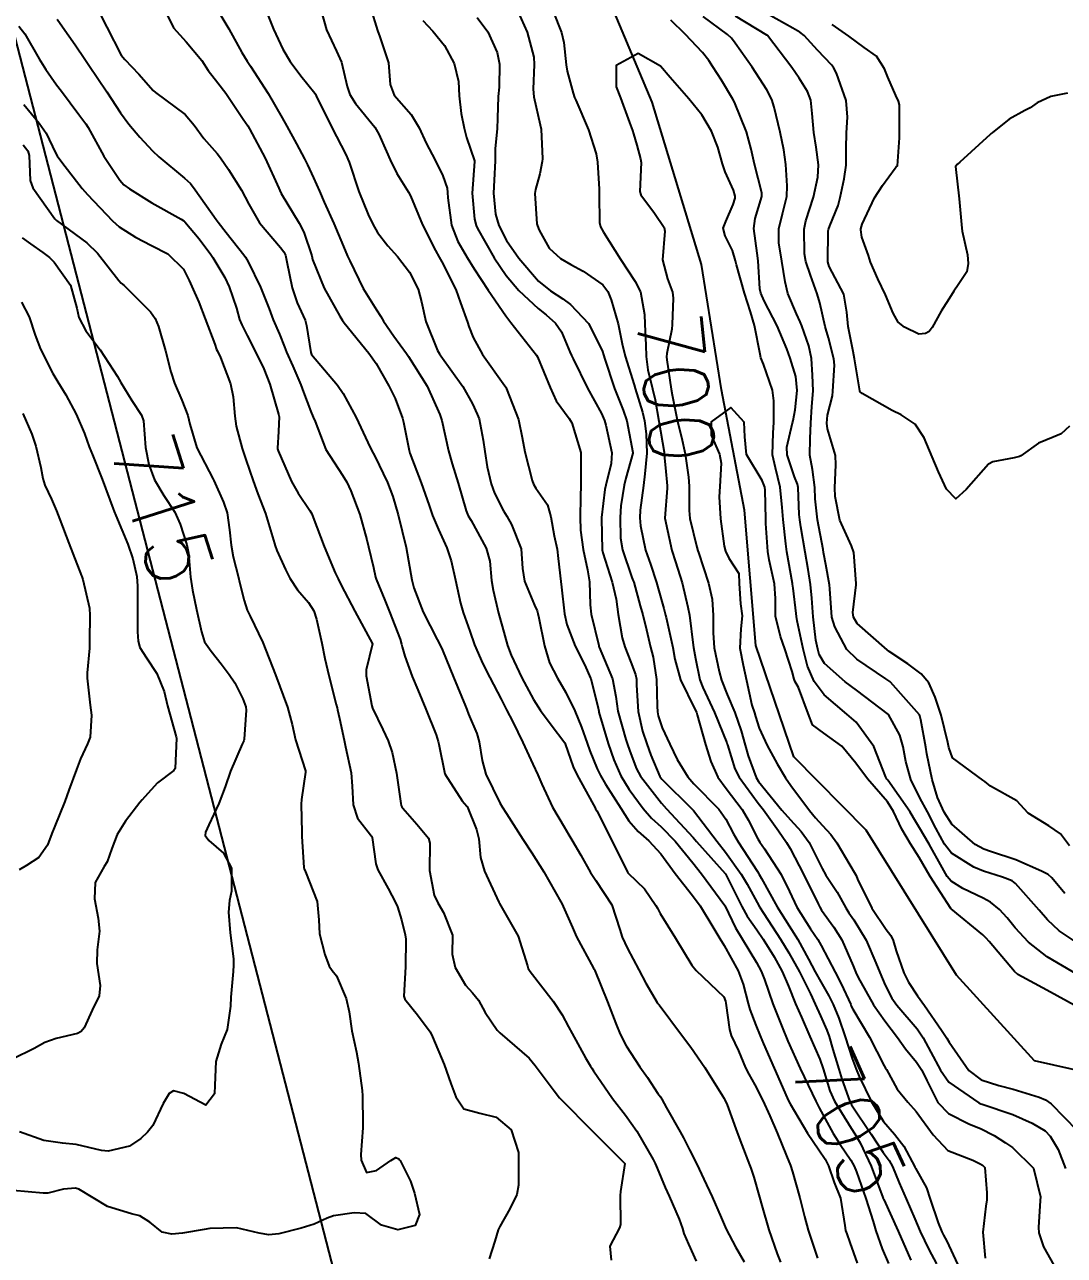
# Model space of a CAD drawing. Header units: metres. Extents: x 298520 to 308411, y 7433745 to 7450750.
# Drawn here: x 299648.9 to 299713.3, y 7449415.7 to 7449491.9 of the extents above; entities that cross this region are included whole.
import ezdxf
from ezdxf.enums import TextEntityAlignment as Align

# ---------------------------------------------------------------- set-up
doc = ezdxf.new("R2010")
doc.units = ezdxf.units.M
doc.header["$LTSCALE"] = 10
doc.linetypes.add('CONTINUO', pattern=[0])
for name, color, linetype in [('Cotas', 45, 'Continuous'), ('Curvas de Nivel 1m', 11, 'Continuous'), ('Curvas de Nivel 5m', 15, 'Continuous'), ('Hidrografia', 140, 'Continuous'), ('TEXTO', 45, 'Continuous')]:
    doc.layers.add(name, color=color, linetype=linetype)
doc.styles.add('Style-STANDARD', font='STANDARD.shx')

msp = doc.modelspace()

# ---------------------------------------------------------------- linework, layer by layer
at = {"layer": 'Curvas de Nivel 1m', "flags": 128}
for points, elevation in [([(299657.322, 7449493.312), (299658.089, 7449491.728), (299658.87, 7449490.859), (299659.835, 7449489.705), (299660.244, 7449489.096), (299660.839, 7449488.319), (299661.328, 7449487.685), (299662.41, 7449486.073), (299662.685, 7449485.671), (299662.801, 7449485.483), (299663.778, 7449483.66), (299664.616, 7449481.8), (299664.677, 7449481.651), (299664.76, 7449481.472), (299665.878, 7449479.633), (299666.172, 7449479.073), (299666.65, 7449477.621), (299666.709, 7449477.388), (299667.423, 7449475.613), (299668.394, 7449473.874), (299668.567, 7449473.601), (299668.662, 7449473.464), (299670.191, 7449471.585), (299670.633, 7449470.946), (299671.428, 7449469.568), (299671.814, 7449468.771), (299672.27, 7449467.555), (299672.342, 7449467.305), (299672.578, 7449466.062), (299672.678, 7449465.549), (299672.726, 7449465.393), (299673.424, 7449463.541), (299673.916, 7449462.149), (299674.136, 7449461.534), (299674.51, 7449460.649), (299675.027, 7449459.525), (299675.287, 7449458.72), (299675.553, 7449457.519), (299675.874, 7449456.101), (299676.036, 7449455.514), (299676.436, 7449454.361), (299676.734, 7449453.505), (299677.248, 7449452.334), (299677.692, 7449451.491), (299678.383, 7449450.139), (299678.71, 7449449.477), (299679.099, 7449448.739), (299679.723, 7449447.466), (299680.339, 7449446.116), (299680.647, 7449445.457), (299680.894, 7449444.884), (299681.554, 7449443.447), (299682.291, 7449442.232), (299682.583, 7449441.733), (299682.754, 7449441.433), (299683.322, 7449440.473), (299683.916, 7449439.415), (299684.255, 7449438.908), (299685.23, 7449437.4), (299685.739, 7449435.873), (299685.873, 7449435.393), (299686.203, 7449434.696), (299686.909, 7449433.379), (299687.348, 7449432.546), (299688.056, 7449431.362), (299688.098, 7449431.297), (299688.161, 7449431.205), (299689.556, 7449429.346), (299690.131, 7449428.579), (299690.991, 7449427.331), (299692.095, 7449425.573), (299692.189, 7449425.414), (299692.243, 7449425.318), (299692.389, 7449425.015), (299693, 7449423.306), (299693.289, 7449422.536), (299693.774, 7449421.294), (299693.846, 7449421.098), (299694.035, 7449420.535), (299694.38, 7449419.286), (299694.523, 7449418.777), (299694.972, 7449417.28), (299695.469, 7449415.784), (299695.694, 7449415.273)], 709), ([(299667.055, 7449493.465), (299667.567, 7449491.613), (299668.184, 7449490.286), (299668.489, 7449489.604), (299668.838, 7449488.094), (299669.014, 7449487.598), (299669.365, 7449487.055), (299670.55, 7449485.583), (299670.799, 7449485.156), (299671.291, 7449484.076), (299671.52, 7449483.569), (299671.922, 7449482.711), (299672.652, 7449481.552), (299672.76, 7449481.33), (299673.513, 7449479.542), (299674.313, 7449477.937), (299674.541, 7449477.532), (299674.709, 7449477.24), (299675.575, 7449475.517), (299675.866, 7449474.704), (299676.291, 7449473.506), (299676.392, 7449473.236), (299676.653, 7449472.552), (299677.238, 7449471.494), (299678.614, 7449469.567), (299678.667, 7449469.479), (299678.716, 7449469.375), (299679.453, 7449467.471), (299679.693, 7449466.352), (299679.842, 7449465.467), (299680.306, 7449463.703), (299680.388, 7449463.462), (299680.54, 7449463.214), (299681.26, 7449462.179), (299681.459, 7449461.446), (299681.676, 7449460.272), (299681.845, 7449459.44), (299681.907, 7449458.858), (299682.079, 7449457.436), (299682.129, 7449457.095), (299682.302, 7449455.432), (299682.443, 7449454.763), (299682.96, 7449453.425), (299683.538, 7449452.293), (299683.936, 7449451.415), (299684.377, 7449449.698), (299684.426, 7449449.409), (299684.441, 7449449.341), (299685.01, 7449447.403), (299685.357, 7449446.386), (299685.797, 7449445.395), (299686.32, 7449444.552), (299687.176, 7449443.377), (299687.698, 7449442.77), (299688.292, 7449442.238), (299689.165, 7449441.351), (299690.263, 7449440.003), (299690.784, 7449439.335), (299692.233, 7449437.373), (299692.253, 7449437.34), (299692.263, 7449437.32), (299692.901, 7449435.991), (299693.307, 7449435.304), (299694.191, 7449433.841), (299694.479, 7449433.287), (299694.689, 7449432.773), (299695.214, 7449431.279), (299695.905, 7449429.513), (299696.006, 7449429.271), (299696.138, 7449428.962), (299696.91, 7449427.262), (299697.639, 7449425.713), (299697.87, 7449425.252), (299698.087, 7449424.832), (299698.944, 7449423.237), (299699.374, 7449422.548), (299700.047, 7449421.584), (299700.249, 7449421.218), (299700.383, 7449420.873), (299700.976, 7449419.21), (299701.426, 7449417.781), (299701.587, 7449417.204), (299701.982, 7449416.09), (299702.368, 7449415.196)], 706), ([(299660.893, 7449492.71), (299661.52, 7449491.684), (299662.329, 7449490.207), (299662.648, 7449489.672), (299662.85, 7449489.368), (299663.949, 7449487.659), (299664.811, 7449486.168), (299665.104, 7449485.645), (299665.712, 7449484.556), (299666.202, 7449483.629), (299666.397, 7449483.244), (299666.771, 7449482.445), (299667.129, 7449481.616), (299667.427, 7449480.939), (299668.016, 7449479.607), (299668.716, 7449477.932), (299668.864, 7449477.598), (299669.002, 7449477.304), (299669.842, 7449475.588), (299670.67, 7449474.264), (299670.934, 7449473.844), (299671.092, 7449473.574), (299671.729, 7449472.639), (299672.516, 7449471.552), (299672.64, 7449471.374), (299673.805, 7449469.538), (299674.595, 7449467.775), (299674.676, 7449467.529), (299674.706, 7449467.414), (299675.127, 7449465.524), (299675.349, 7449464.734), (299675.714, 7449463.518), (299676.222, 7449461.817), (299676.35, 7449461.512), (299676.518, 7449461.213), (299677.453, 7449459.496), (299677.678, 7449458.686), (299677.794, 7449457.49), (299677.886, 7449456.907), (299678.225, 7449455.483), (299678.441, 7449454.667), (299678.785, 7449453.476), (299679.009, 7449452.882), (299679.671, 7449451.467), (299680.383, 7449450.132), (299680.816, 7449449.453), (299681.473, 7449448.552), (299682.324, 7449447.44), (299682.352, 7449447.377), (299682.853, 7449445.947), (299683.086, 7449445.429), (299684.109, 7449443.61), (299684.206, 7449443.411), (299684.237, 7449443.345), (299684.301, 7449443.221), (299685.232, 7449441.401), (299686.208, 7449439.436), (299686.232, 7449439.39), (299686.253, 7449439.368), (299687.261, 7449438.392), (299687.973, 7449437.364), (299688.059, 7449437.19), (299688.228, 7449436.866), (299689.183, 7449435.35), (299690.188, 7449433.676), (299690.465, 7449433.337), (299692.167, 7449431.715), (299692.282, 7449431.437), (299692.306, 7449431.318), (299692.525, 7449429.692), (299692.64, 7449429.313), (299693.074, 7449428.361), (299693.523, 7449427.299), (299693.72, 7449426.907), (299694.103, 7449426.25), (299694.589, 7449425.285), (299695.029, 7449424.33), (299695.47, 7449423.276), (299696.049, 7449421.859), (299696.303, 7449421.267), (299696.439, 7449420.866), (299696.886, 7449419.261), (299697.162, 7449418.102), (299697.391, 7449417.256), (299697.976, 7449415.509)], 708), ([(299663.874, 7449492.679), (299664.292, 7449491.656), (299664.864, 7449490.405), (299665.311, 7449489.643), (299665.978, 7449488.767), (299666.834, 7449487.684), (299666.876, 7449487.62), (299666.928, 7449487.522), (299667.886, 7449485.609), (299668.785, 7449483.851), (299668.897, 7449483.599), (299668.962, 7449483.417), (299669.566, 7449481.592), (299670.157, 7449480.171), (299670.434, 7449479.583), (299670.728, 7449479.055), (299671.374, 7449478.225), (299671.972, 7449477.561), (299672.699, 7449476.603), (299673.241, 7449475.544), (299673.445, 7449474.772), (299673.718, 7449473.539), (299674.436, 7449471.741), (299674.563, 7449471.531), (299674.641, 7449471.426), (299676.011, 7449469.516), (299676.602, 7449468.449), (299676.903, 7449467.813), (299677.014, 7449467.504), (299677.277, 7449466.197), (299677.366, 7449465.498), (299677.518, 7449464.536), (299677.763, 7449463.492), (299677.963, 7449462.914), (299678.526, 7449461.824), (299678.73, 7449461.478), (299679.029, 7449460.961), (299679.625, 7449459.469), (299679.715, 7449458.233), (299679.827, 7449457.466), (299680.458, 7449455.974), (299680.615, 7449455.618), (299680.661, 7449455.457), (299680.713, 7449455.192), (299681.059, 7449453.45), (299681.371, 7449452.404), (299681.874, 7449451.438), (299682.39, 7449450.562), (299682.939, 7449449.424), (299683.354, 7449448.416), (299683.704, 7449447.42), (299683.875, 7449446.944), (299684.337, 7449445.833), (299684.541, 7449445.408), (299684.856, 7449444.874), (299685.789, 7449443.395), (299686.295, 7449442.619), (299686.863, 7449441.956), (299687.522, 7449441.371), (299688.271, 7449440.565), (299689.152, 7449439.351), (299690.239, 7449437.983), (299690.711, 7449437.335), (299691.503, 7449436.044), (299691.931, 7449435.323), (299692.206, 7449434.89), (299693.065, 7449433.307), (299693.368, 7449432.495), (299693.674, 7449431.297), (299693.783, 7449430.919), (299694.149, 7449429.943), (299694.422, 7449429.287), (299694.634, 7449428.786), (299695.292, 7449427.278), (299696.095, 7449425.449), (299696.184, 7449425.269), (299696.29, 7449425.068), (299697.366, 7449423.257), (299698.053, 7449422.228), (299698.455, 7449421.652), (299698.649, 7449421.241), (299699.008, 7449420.211), (299699.405, 7449419.229), (299699.678, 7449417.545), (299699.721, 7449417.224), (299699.786, 7449417.019), (299699.986, 7449416.483), (299700.439, 7449415.215)], 707), ([(299679.253, 7449493.121), (299680.003, 7449491.469), (299680.4, 7449489.922), (299680.434, 7449489.464), (299680.375, 7449487.927), (299680.402, 7449487.464), (299680.807, 7449485.722), (299680.854, 7449485.459), (299680.943, 7449483.616), (299680.934, 7449483.458), (299680.775, 7449482.69), (299680.507, 7449481.721), (299680.471, 7449481.463), (299680.599, 7449479.597), (299680.633, 7449479.461), (299680.73, 7449479.205), (299681.35, 7449478.081), (299682.064, 7449477.44), (299682.708, 7449477.077), (299683.471, 7449476.653), (299684.689, 7449475.814), (299684.991, 7449475.407), (299685.188, 7449474.895), (299685.63, 7449473.4), (299685.887, 7449472.161), (299686.057, 7449471.396), (299686.616, 7449469.619), (299686.693, 7449469.389), (299687.143, 7449467.927), (299687.26, 7449467.38), (299687.374, 7449466.585), (299687.407, 7449465.377), (299687.278, 7449464.106), (299687.198, 7449463.38), (299686.995, 7449461.85), (299686.968, 7449461.383), (299687.015, 7449460.883), (299687.329, 7449459.377), (299687.625, 7449458.513), (299688.015, 7449457.367), (299688.117, 7449457.013), (299688.457, 7449455.768), (299688.561, 7449455.359), (299688.599, 7449455.211), (299689.013, 7449453.354), (299689.147, 7449452.621), (299689.501, 7449451.349), (299690.376, 7449449.532), (299690.473, 7449449.339), (299690.532, 7449449.178), (299691.048, 7449447.333), (299691.38, 7449446.292), (299691.812, 7449445.325), (299692.322, 7449444.613), (299693.307, 7449443.305), (299693.675, 7449442.678), (299694.285, 7449441.493), (299694.401, 7449441.289), (299694.693, 7449440.869), (299695.728, 7449439.275), (299696.243, 7449438.24), (299696.707, 7449437.265), (299697.552, 7449435.924), (299697.995, 7449435.252), (299698.207, 7449434.883), (299699.065, 7449433.237), (299699.451, 7449432.506), (299700.034, 7449431.222), (299700.07, 7449431.13), (299700.16, 7449430.935), (299701.205, 7449429.209), (299702.115, 7449427.434), (299702.197, 7449427.282), (299702.243, 7449427.198), (299702.906, 7449425.993), (299703.566, 7449425.178), (299704.084, 7449424.603), (299705.144, 7449423.159), (299706.053, 7449422.177), (299707.603, 7449421.579), (299708.045, 7449421.368), (299708.193, 7449421.276), (299708.337, 7449421.126), (299708.474, 7449419.57), (299708.46, 7449419.123), (299708.404, 7449418.738), (299708.213, 7449417.127), (299708.361, 7449415.508)], 702), ([(299681.604, 7449492.738), (299682.114, 7449491.441), (299682.263, 7449490.835), (299682.409, 7449489.437), (299682.464, 7449489.051), (299682.836, 7449487.689), (299682.928, 7449487.429), (299683.004, 7449487.255), (299683.787, 7449485.42), (299684.264, 7449483.94), (299684.356, 7449483.414), (299684.446, 7449481.733), (299684.458, 7449481.413), (299684.481, 7449479.669), (299684.543, 7449479.412), (299684.73, 7449479.077), (299685.783, 7449477.399), (299686.693, 7449476.029), (299687.008, 7449475.385), (299687.255, 7449473.967), (299687.291, 7449473.381), (299687.352, 7449472.082), (299687.363, 7449471.379), (299687.463, 7449470.545), (299687.766, 7449469.373), (299687.932, 7449468.696), (299688.16, 7449467.366), (299688.471, 7449465.455), (299688.477, 7449465.361), (299688.475, 7449465.274), (299688.554, 7449464.472), (299688.674, 7449463.359), (299688.676, 7449463.224), (299688.523, 7449461.36), (299688.962, 7449459.355), (299689.175, 7449458.664), (299689.601, 7449457.349), (299689.947, 7449455.856), (299690.039, 7449455.344), (299690.284, 7449453.482), (299690.304, 7449453.341), (299690.416, 7449452.67), (299690.683, 7449451.337), (299690.868, 7449450.863), (299691.599, 7449449.328), (299692.354, 7449447.452), (299692.386, 7449447.352), (299692.399, 7449447.319), (299692.86, 7449445.834), (299693.12, 7449445.308), (299694.309, 7449443.702), (299694.634, 7449443.287), (299695.568, 7449441.999), (299696.059, 7449441.272), (299696.277, 7449440.899), (299697.135, 7449439.261), (299698.014, 7449437.473), (299698.127, 7449437.251), (299698.231, 7449437.082), (299698.998, 7449436.015), (299699.474, 7449435.231), (299700.189, 7449433.624), (299700.355, 7449433.218), (299700.5, 7449432.896), (299701.437, 7449431.207), (299702.148, 7449430.221), (299702.924, 7449429.188), (299703.427, 7449428.482), (299704.118, 7449427.656), (299704.448, 7449427.167), (299704.749, 7449426.521), (299705.434, 7449425.157), (299706.083, 7449424.471), (299707.39, 7449423.819), (299708.069, 7449423.555), (299708.921, 7449423.117), (299709.62, 7449422.668), (299710.056, 7449422.375), (299711.356, 7449421.087), (299711.791, 7449419.316), (299711.775, 7449419.082), (299711.665, 7449417.417), (299711.68, 7449417.083), (299711.984, 7449416.218), (299712.617, 7449415.074)], 701), ([(299713.584, 7449467.065), (299713.075, 7449466.584), (299712.582, 7449466.379), (299711.658, 7449466.008), (299710.565, 7449465.23), (299710.486, 7449465.179), (299710.153, 7449465.104), (299708.829, 7449464.849), (299708.559, 7449464.707), (299707.184, 7449463.14), (299706.537, 7449462.566), (299705.971, 7449463.156), (299705.48, 7449464.234), (299705.075, 7449465.165), (299704.58, 7449466.328), (299704.016, 7449467.179), (299703.163, 7449467.756), (299702.601, 7449468.025), (299700.749, 7449469.082), (299700.613, 7449469.181), (299700.597, 7449469.22), (299700.593, 7449469.24), (299700.271, 7449471.224), (299700.18, 7449471.692), (299699.871, 7449473.228), (299699.787, 7449474.114), (299699.61, 7449475.231), (299698.709, 7449476.956), (299698.626, 7449477.241), (299698.643, 7449479.152), (299698.651, 7449479.241), (299698.735, 7449479.476), (299699.249, 7449480.734), (299699.384, 7449481.234), (299699.628, 7449482.373), (299699.749, 7449483.23), (299699.761, 7449484.263), (299699.777, 7449485.23), (299699.842, 7449486.206), (299699.743, 7449487.231), (299699.151, 7449488.935), (299698.998, 7449489.239), (299698.855, 7449489.422), (299697.973, 7449490.362), (299697.146, 7449491.266), (299696.876, 7449491.463), (299696.444, 7449491.71), (299694.892, 7449492.586)], 704), ([(299648.52, 7449491.844), (299648.876, 7449491.37), (299649.778, 7449489.826), (299650.173, 7449489.147), (299650.837, 7449488.209), (299651.149, 7449487.807), (299652.237, 7449486.37), (299652.661, 7449485.791), (299652.801, 7449485.557), (299653.769, 7449483.78), (299654.768, 7449482.292), (299655.016, 7449482.017), (299655.361, 7449481.761), (299656.75, 7449480.9), (299658.571, 7449479.886), (299658.734, 7449479.779), (299658.798, 7449479.719), (299659.677, 7449478.66), (299660.402, 7449477.695), (299660.523, 7449477.505), (299660.708, 7449477.198), (299661.274, 7449476.267), (299661.546, 7449475.687), (299661.983, 7449474.37), (299662.187, 7449473.677), (299662.318, 7449473.333), (299662.653, 7449472.682), (299663.173, 7449471.665), (299663.679, 7449470.608), (299664.059, 7449469.656), (299664.594, 7449467.799), (299664.624, 7449467.68), (299664.628, 7449467.649), (299664.584, 7449466.719), (299664.527, 7449465.696), (299664.533, 7449465.65), (299664.571, 7449465.534), (299665.392, 7449463.637), (299665.805, 7449462.901), (299666.525, 7449461.836), (299666.651, 7449461.619), (299666.742, 7449461.395), (299667.421, 7449459.611), (299668.105, 7449457.975), (299668.281, 7449457.602), (299668.469, 7449457.219), (299669.318, 7449455.591), (299670.423, 7449453.58), (299670.023, 7449451.968), (299670.031, 7449451.584), (299670.375, 7449449.73), (299670.42, 7449449.579), (299671.061, 7449448.27), (299671.378, 7449447.565), (299671.633, 7449446.848), (299671.905, 7449445.556), (299672.166, 7449443.691), (299672.196, 7449443.552), (299672.227, 7449443.476), (299672.301, 7449443.387), (299673.164, 7449442.413), (299673.889, 7449441.534), (299673.966, 7449441.22), (299673.955, 7449439.533), (299674.24, 7449438.012), (299674.456, 7449437.528), (299674.818, 7449436.933), (299675.361, 7449435.519), (299675.36, 7449434.354), (299675.536, 7449433.516), (299676.172, 7449432.424), (299676.61, 7449431.946), (299676.98, 7449431.498), (299677.393, 7449430.73), (299678.145, 7449429.643), (299678.311, 7449429.478), (299680.119, 7449427.898), (299680.499, 7449427.456), (299681.666, 7449425.876), (299682.001, 7449425.441), (299682.091, 7449425.337), (299684.014, 7449423.411), (299684.037, 7449423.384), (299684.062, 7449423.359), (299686.043, 7449421.39), (299685.77, 7449419.648), (299685.752, 7449419.393), (299685.781, 7449417.607), (299685.717, 7449417.393), (299685.124, 7449416.256), (299685.204, 7449415.398)], 712), ([(299650.888, 7449492.276), (299651.213, 7449491.807), (299651.99, 7449490.674), (299652.591, 7449489.793), (299652.849, 7449489.419), (299653.955, 7449487.779), (299654.813, 7449486.471), (299655.332, 7449485.762), (299656.002, 7449484.959), (299656.787, 7449484.108), (299657.186, 7449483.736), (299658.77, 7449482.433), (299659.137, 7449482.085), (299659.432, 7449481.71), (299660.736, 7449479.869), (299660.864, 7449479.689), (299661.354, 7449479.056), (299662.455, 7449477.673), (299662.559, 7449477.519), (299662.709, 7449477.24), (299663.471, 7449475.662), (299664.008, 7449474.322), (299664.259, 7449473.654), (299664.654, 7449472.752), (299664.97, 7449471.969), (299665.095, 7449471.643), (299665.482, 7449470.786), (299665.985, 7449469.629), (299666.151, 7449469.17), (299666.596, 7449467.971), (299666.747, 7449467.618), (299666.855, 7449467.353), (299667.522, 7449465.611), (299668.549, 7449464.022), (299668.82, 7449463.597), (299669.07, 7449463.063), (299669.626, 7449461.589), (299670.065, 7449460.019), (299670.173, 7449459.583), (299670.48, 7449458.296), (299670.603, 7449457.707), (299670.641, 7449457.577), (299671.176, 7449456.285), (299671.468, 7449455.565), (299672.126, 7449453.856), (299672.219, 7449453.553), (299672.253, 7449453.384), (299672.416, 7449452.818), (299672.877, 7449451.545), (299673.215, 7449450.717), (299673.716, 7449449.537), (299674.357, 7449447.938), (299674.491, 7449447.529), (299674.515, 7449447.365), (299674.899, 7449445.524), (299675.975, 7449443.847), (299676.264, 7449443.51), (299676.281, 7449443.488), (299676.302, 7449443.449), (299676.86, 7449442.073), (299677.002, 7449441.499), (299677.11, 7449440.336), (299677.347, 7449439.494), (299678.234, 7449437.567), (299678.278, 7449437.48), (299678.365, 7449437.345), (299679.445, 7449435.468), (299680.02, 7449433.627), (299680.066, 7449433.461), (299680.181, 7449433.284), (299681.604, 7449431.446), (299682.154, 7449430.597), (299682.556, 7449429.843), (299682.772, 7449429.431), (299683.616, 7449427.922), (299683.912, 7449427.413), (299683.993, 7449427.293), (299684.11, 7449427.123), (299685.285, 7449425.398), (299686.078, 7449424.373), (299686.783, 7449423.383), (299687.797, 7449421.621), (299687.925, 7449421.371), (299688.04, 7449421.102), (299688.551, 7449419.885), (299688.789, 7449419.359), (299689.416, 7449417.935), (299689.608, 7449417.346), (299689.696, 7449417.05), (299689.983, 7449416.378), (299690.452, 7449415.335)], 711), ([(299673.536, 7449492.19), (299674.146, 7449491.537), (299674.87, 7449490.637), (299675.484, 7449489.521), (299675.745, 7449488.42), (299675.793, 7449487.516), (299675.91, 7449486.42), (299676.083, 7449485.511), (299676.232, 7449484.943), (299676.738, 7449483.501), (299676.737, 7449483.455), (299676.583, 7449481.503), (299676.739, 7449479.885), (299676.838, 7449479.499), (299676.916, 7449479.313), (299677.941, 7449477.488), (299678.697, 7449476.398), (299679.489, 7449475.472), (299680.672, 7449474.342), (299681.169, 7449473.954), (299681.754, 7449473.444), (299682.117, 7449472.898), (299682.645, 7449471.673), (299682.749, 7449471.429), (299682.839, 7449471.229), (299683.74, 7449469.419), (299684.597, 7449467.848), (299684.784, 7449467.408), (299684.868, 7449467.128), (299685.245, 7449465.403), (299685.206, 7449464.754), (299684.863, 7449463.407), (299684.813, 7449463.135), (299684.595, 7449461.409), (299684.594, 7449461.337), (299684.648, 7449459.408), (299684.683, 7449459.216), (299685.268, 7449457.402), (299685.51, 7449456.352), (299685.638, 7449455.398), (299685.887, 7449453.94), (299686.043, 7449453.394), (299686.413, 7449452.443), (299686.702, 7449451.682), (299686.762, 7449451.385), (299686.768, 7449451.014), (299686.862, 7449449.383), (299687.145, 7449448.163), (299687.398, 7449447.374), (299687.648, 7449446.673), (299688.217, 7449445.362), (299688.33, 7449445.197), (299690.222, 7449443.341), (299690.302, 7449443.245), (299691.759, 7449441.325), (299692.273, 7449440.668), (299693.258, 7449439.305), (299693.631, 7449438.683), (299694.235, 7449437.542), (299694.38, 7449437.289), (299694.646, 7449436.868), (299695.677, 7449435.275), (299696.2, 7449434.433), (299696.859, 7449433.263), (299697.544, 7449431.882), (299697.829, 7449431.253), (299698.156, 7449430.536), (299698.549, 7449429.646), (299698.693, 7449429.242), (299698.929, 7449428.44), (299699.292, 7449427.232), (299699.487, 7449426.609), (299699.984, 7449425.222), (299700.09, 7449425.019), (299701.307, 7449423.208), (299702.052, 7449422.07), (299702.412, 7449421.56), (299702.616, 7449421.191), (299703.038, 7449420.19), (299703.475, 7449419.185), (299704.005, 7449417.962), (299704.336, 7449417.175), (299704.865, 7449416.05), (299705.347, 7449415.159)], 704), ([(299676.892, 7449492.371), (299677.566, 7449491.493), (299678.136, 7449490.215), (299678.284, 7449489.486), (299678.259, 7449488.065), (299678.205, 7449487.486), (299678.164, 7449486.135), (299678.135, 7449485.487), (299678.017, 7449484.262), (299678.007, 7449483.488), (299677.955, 7449482.304), (299677.913, 7449481.488), (299678.037, 7449480.193), (299678.244, 7449479.485), (299678.724, 7449478.552), (299679.471, 7449477.472), (299680.692, 7449476.049), (299681.433, 7449475.449), (299682.198, 7449474.957), (299682.675, 7449474.605), (299683.794, 7449473.419), (299684.646, 7449471.749), (299684.74, 7449471.409), (299684.778, 7449471.271), (299685.414, 7449469.402), (299685.951, 7449468.045), (299686.163, 7449467.394), (299686.534, 7449465.42), (299686.532, 7449465.39), (299686.104, 7449463.838), (299686.004, 7449463.395), (299685.799, 7449462.128), (299685.747, 7449461.398), (299685.781, 7449460.12), (299685.896, 7449459.396), (299686.476, 7449457.694), (299686.567, 7449457.481), (299686.601, 7449457.388), (299687.002, 7449455.925), (299687.149, 7449455.38), (299687.381, 7449454.433), (299687.643, 7449453.372), (299687.796, 7449452.749), (299688.001, 7449451.366), (299688.04, 7449449.703), (299688.061, 7449449.365), (299688.116, 7449449.11), (299688.363, 7449448.373), (299688.822, 7449447.355), (299689.289, 7449446.405), (299689.947, 7449445.344), (299690.326, 7449444.904), (299691.861, 7449443.324), (299692.297, 7449442.72), (299692.777, 7449441.802), (299693.056, 7449441.308), (299694.256, 7449439.473), (299694.368, 7449439.289), (299694.504, 7449439.034), (299695.485, 7449437.277), (299696.221, 7449436.115), (299696.756, 7449435.265), (299697.416, 7449434.036), (299697.826, 7449433.254), (299698.177, 7449432.633), (299698.687, 7449431.761), (299698.944, 7449431.238), (299699.298, 7449430.376), (299699.693, 7449429.227), (299700.123, 7449427.879), (299700.365, 7449427.217), (299700.554, 7449426.77), (299701.312, 7449425.208), (299702.075, 7449423.983), (299702.74, 7449423.19), (299703.324, 7449422.449), (299704.001, 7449421.171), (299704.014, 7449421.142), (299704.042, 7449421.089), (299704.729, 7449419.869), (299704.963, 7449419.166), (299705.46, 7449417.699), (299705.684, 7449417.155), (299705.784, 7449416.946), (299705.987, 7449416.577), (299706.653, 7449415.143)], 703), ([(299714.065, 7449435.052), (299712.943, 7449435.792), (299712.227, 7449436.476), (299711.698, 7449437.085), (299710.249, 7449438.727), (299710.034, 7449438.886), (299709.43, 7449439.112), (299708.258, 7449439.488), (299707.661, 7449439.737), (299706.275, 7449440.599), (299705.843, 7449441.154), (299705.298, 7449442.154), (299704.781, 7449443.165), (299704.316, 7449444.04), (299703.755, 7449445.179), (299703.442, 7449446.282), (299703.293, 7449447.186), (299703.079, 7449447.908), (299702.373, 7449449.2), (299700.395, 7449450.7), (299699.686, 7449451.227), (299698.414, 7449452.357), (299698.085, 7449452.911), (299697.988, 7449453.247), (299697.884, 7449453.796), (299697.7, 7449455.251), (299697.624, 7449456.412), (299697.546, 7449457.254), (299697.402, 7449458.176), (299697.217, 7449459.259), (299696.947, 7449460.833), (299696.877, 7449461.265), (299696.844, 7449461.583), (299696.775, 7449463.267), (299696.739, 7449463.461), (299696.549, 7449463.914), (299696.1, 7449465.275), (299696.083, 7449465.762), (299696.433, 7449467.272), (299696.463, 7449467.402), (299696.601, 7449468.065), (299696.727, 7449469.268), (299696.626, 7449470.142), (299696.281, 7449471.274), (299696.084, 7449471.84), (299695.484, 7449473.282), (299694.678, 7449474.834), (299694.476, 7449475.292), (299694.41, 7449475.57), (299694.307, 7449477.294), (299694.24, 7449477.772), (299694.029, 7449479.297), (299694.115, 7449479.924), (299694.529, 7449481.292), (299694.534, 7449481.524), (299694.065, 7449483.297), (299693.873, 7449484.218), (299693.581, 7449485.302), (299692.83, 7449487.122), (299692.733, 7449487.311), (299692.024, 7449488.501), (299691.5, 7449489.33), (299691.24, 7449489.718), (299690.862, 7449490.211), (299689.79, 7449491.351), (299688.886, 7449492.214)], 701), ([(299713.287, 7449438.108), (299712.484, 7449439.077), (299712.256, 7449439.278), (299711.861, 7449439.482), (299710.269, 7449440.19), (299708.696, 7449440.704), (299708.279, 7449440.847), (299707.748, 7449441.135), (299706.296, 7449442.413), (299705.814, 7449443.155), (299705.41, 7449444.065), (299705.08, 7449445.163), (299704.755, 7449446.76), (299704.678, 7449447.167), (299704.37, 7449448.861), (299704.318, 7449449.116), (299704.287, 7449449.171), (299703.466, 7449450.105), (299702.504, 7449451.198), (299702.447, 7449451.243), (299702.404, 7449451.273), (299702.206, 7449451.401), (299700.417, 7449452.621), (299699.804, 7449453.226), (299699.049, 7449454.629), (299698.871, 7449455.236), (299698.732, 7449456.974), (299698.712, 7449457.238), (299698.485, 7449458.49), (299698.374, 7449459.124), (299698.356, 7449459.242), (299698.321, 7449459.417), (299697.98, 7449461.248), (299697.837, 7449462.552), (299697.811, 7449463.251), (299697.671, 7449464.37), (299697.508, 7449465.256), (299697.533, 7449466.302), (299697.567, 7449467.255), (299697.635, 7449468.286), (299697.7, 7449469.254), (299697.665, 7449470.217), (299697.6, 7449471.256), (299697.437, 7449472.045), (299697.008, 7449473.265), (299696.913, 7449473.514), (299696.67, 7449474.025), (299696.141, 7449475.275), (299695.977, 7449475.993), (299695.777, 7449477.279), (299695.592, 7449478.413), (299695.585, 7449479.281), (299695.819, 7449480.207), (299696.082, 7449481.277), (299696.107, 7449481.94), (299696.01, 7449483.278), (299695.902, 7449484.168), (299695.675, 7449485.281), (299695.297, 7449486.814), (299695.145, 7449487.287), (299694.839, 7449487.892), (299693.935, 7449489.299), (299692.868, 7449490.793), (299692.649, 7449491.092), (299692.411, 7449491.317), (299690.889, 7449492.436)], 702), ([(299713.585, 7449441.06), (299713.024, 7449441.803), (299712.295, 7449442.308), (299711.021, 7449443.093), (299710.314, 7449443.843), (299708.697, 7449444.755), (299708.332, 7449445.051), (299708.22, 7449445.131), (299706.346, 7449446.504), (299706.112, 7449447.152), (299706.051, 7449447.458), (299705.627, 7449449.157), (299705.272, 7449450.279), (299704.883, 7449451.165), (299704.408, 7449451.725), (299703.577, 7449452.345), (299702.422, 7449453.108), (299702.296, 7449453.201), (299700.439, 7449454.836), (299700.201, 7449455.222), (299700.16, 7449455.51), (299700.37, 7449457.221), (299700.378, 7449457.317), (299700.226, 7449459.223), (299700.077, 7449459.647), (299699.367, 7449461.232), (299699.062, 7449462.71), (299699.054, 7449463.235), (299699.12, 7449464.672), (299699.082, 7449465.235), (299698.588, 7449466.896), (299698.551, 7449467.241), (299698.598, 7449467.735), (299698.899, 7449468.948), (299698.932, 7449469.237), (299699.025, 7449470.848), (299698.986, 7449471.237), (299698.656, 7449472.533), (299698.499, 7449473.08), (299698.459, 7449473.243), (299698.126, 7449474.696), (299697.953, 7449475.251), (299697.535, 7449476.423), (299697.264, 7449477.262), (299697.18, 7449477.726), (299697.152, 7449479.264), (299697.249, 7449479.774), (299697.738, 7449481.255), (299698.008, 7449482.484), (299698.03, 7449483.251), (299697.893, 7449484.352), (299697.758, 7449485.256), (299697.655, 7449486.423), (299697.566, 7449487.259), (299697.361, 7449487.785), (299696.846, 7449488.618), (299696.391, 7449489.275), (299694.873, 7449491.262), (299694.835, 7449491.29), (299692.89, 7449492.452)], 703), ([(299648.82, 7449486.984), (299649.762, 7449485.826), (299650.196, 7449485.218), (299650.785, 7449483.985), (299650.876, 7449483.809), (299651.179, 7449483.406), (299652.428, 7449481.793), (299652.757, 7449481.409), (299654.306, 7449479.774), (299654.729, 7449479.411), (299655.741, 7449478.773), (299656.718, 7449478.255), (299657.73, 7449477.73), (299658.704, 7449476.794), (299659.06, 7449476.078), (299659.226, 7449475.715), (299659.65, 7449474.738), (299660.045, 7449473.706), (299660.647, 7449472.13), (299660.762, 7449471.817), (299660.818, 7449471.697), (299661.01, 7449471.322), (299661.62, 7449469.685), (299661.796, 7449468.873), (299661.884, 7449467.681), (299661.969, 7449467.061), (299662.344, 7449465.673), (299662.563, 7449465.004), (299663.017, 7449463.665), (299663.32, 7449462.877), (299663.779, 7449461.657), (299664.35, 7449459.796), (299664.391, 7449459.651), (299664.49, 7449459.354), (299665.018, 7449458.181), (299665.292, 7449457.638), (299665.766, 7449456.93), (299666.458, 7449456.132), (299666.78, 7449455.617), (299666.952, 7449455.108), (299667.274, 7449453.617), (299667.461, 7449452.662), (299667.705, 7449451.61), (299668.164, 7449449.816), (299668.223, 7449449.602), (299668.251, 7449449.481), (299668.366, 7449448.94), (299668.652, 7449447.597), (299668.751, 7449447.194), (299669.085, 7449445.592), (299669.149, 7449444.763), (299669.227, 7449443.591), (299669.492, 7449442.785), (299670.285, 7449441.74), (299670.358, 7449441.654), (299670.386, 7449441.578), (299670.631, 7449439.939), (299670.755, 7449439.573), (299671.395, 7449438.413), (299671.839, 7449437.556), (299671.96, 7449437.284), (299672.222, 7449436.472), (299672.437, 7449435.548), (299672.474, 7449435.283), (299672.462, 7449433.556), (299672.36, 7449431.752), (299672.415, 7449431.556), (299673.195, 7449430.587), (299673.981, 7449429.532), (299674.138, 7449429.233), (299674.844, 7449427.523), (299675.273, 7449426.347), (299675.587, 7449425.515), (299676.082, 7449424.777), (299677.069, 7449424.505), (299678.075, 7449424.259), (299679.004, 7449423.471), (299679.45, 7449422.065), (299679.468, 7449421.466), (299679.453, 7449420.041), (299679.345, 7449419.467), (299678.916, 7449418.565), (299678.295, 7449417.477), (299678.2, 7449417.268), (299677.984, 7449416.565), (299677.649, 7449415.485)], 713), ([(299648.789, 7449484.481), (299649.071, 7449484.121), (299649.161, 7449483.834), (299649.223, 7449482.288), (299649.37, 7449481.831), (299650.734, 7449479.908), (299650.836, 7449479.809), (299652.719, 7449478.42), (299653.383, 7449477.783), (299654.696, 7449476.093), (299654.85, 7449475.923), (299655.025, 7449475.765), (299656.669, 7449474.139), (299656.954, 7449473.737), (299657.165, 7449473.228), (299657.599, 7449471.73), (299657.928, 7449470.422), (299658.148, 7449469.725), (299658.602, 7449468.669), (299658.979, 7449467.716), (299659.112, 7449467.191), (299659.544, 7449465.71), (299660.544, 7449463.786), (299660.588, 7449463.699), (299661.194, 7449462.354), (299661.421, 7449461.687), (299661.564, 7449460.627), (299661.654, 7449459.683), (299661.777, 7449458.972), (299662.106, 7449457.675), (299662.181, 7449457.385), (299662.459, 7449456.259), (299662.654, 7449455.668), (299662.834, 7449455.279), (299663.623, 7449453.658), (299664.403, 7449451.65), (299665.158, 7449449.642), (299665.433, 7449448.573), (299665.647, 7449447.637), (299666.258, 7449445.707), (299666.268, 7449445.631), (299666.016, 7449443.925), (299666.001, 7449443.633), (299666.033, 7449441.884), (299666.047, 7449441.632), (299666.169, 7449439.726), (299666.193, 7449439.631), (299666.26, 7449439.459), (299666.981, 7449437.619), (299667.086, 7449436.481), (299667.134, 7449435.616), (299667.466, 7449434.339), (299667.723, 7449433.607), (299667.923, 7449433.346), (299668.177, 7449432.998), (299668.789, 7449431.594), (299668.98, 7449430.767), (299669.141, 7449429.59), (299669.425, 7449428.286), (299669.556, 7449427.586), (299669.778, 7449425.901), (299669.803, 7449425.583), (299669.822, 7449423.827), (299669.814, 7449423.582), (299669.699, 7449421.931), (299669.709, 7449421.583), (299670.035, 7449420.827), (299670.664, 7449420.946), (299671.561, 7449421.565), (299671.861, 7449421.745), (299672.044, 7449421.662), (299672.09, 7449421.606), (299672.12, 7449421.559), (299672.772, 7449420.29), (299673.015, 7449419.545), (299673.329, 7449418.215), (299673.062, 7449417.544), (299671.99, 7449417.275), (299670.97, 7449417.57), (299670.003, 7449418.277), (299669.274, 7449418.317), (299668.001, 7449418.141), (299667.616, 7449417.989), (299666.793, 7449417.618), (299665.99, 7449417.369), (299664.607, 7449417.023), (299663.986, 7449416.972), (299663.386, 7449417.059), (299661.99, 7449417.404), (299660.336, 7449417.35), (299659.989, 7449417.289), (299658.639, 7449417.061), (299657.986, 7449417), (299657.393, 7449417.135), (299656.626, 7449417.741), (299655.999, 7449418.136), (299655.488, 7449418.268), (299654.007, 7449418.709), (299652.237, 7449419.788), (299652.024, 7449419.851), (299651.275, 7449419.801), (299650.301, 7449419.534), (299650.019, 7449419.535), (299648.15, 7449419.71)], 714), ([(299648.676, 7449474.741), (299649.144, 7449473.833), (299649.525, 7449472.7), (299649.854, 7449471.822), (299650.621, 7449470.321), (299650.924, 7449469.807), (299651.415, 7449468.992), (299652.072, 7449467.795), (299652.581, 7449466.601), (299652.877, 7449465.787), (299653.075, 7449465.275), (299653.665, 7449463.779), (299654.351, 7449461.946), (299654.419, 7449461.771), (299654.519, 7449461.521), (299655.267, 7449459.758), (299655.581, 7449458.85), (299655.811, 7449457.75), (299655.855, 7449457.137), (299655.86, 7449455.749), (299655.864, 7449454.316), (299655.895, 7449453.748), (299656.013, 7449453.34), (299656.413, 7449452.712), (299657.053, 7449451.733), (299657.502, 7449450.618), (299657.709, 7449449.727), (299658.263, 7449447.812), (299658.277, 7449447.721), (299658.196, 7449445.86), (299658.111, 7449445.722), (299657.099, 7449444.954), (299656.308, 7449444.087), (299656.145, 7449443.903), (299656.001, 7449443.745), (299655.122, 7449442.588), (299654.604, 7449441.765), (299654.274, 7449440.892), (299653.976, 7449440.063), (299653.801, 7449439.775), (299653.243, 7449438.785), (299653.202, 7449437.78), (299653.419, 7449436.58), (299653.5, 7449435.777), (299653.359, 7449434.615), (299653.34, 7449433.778), (299653.542, 7449432.403), (299653.482, 7449431.777), (299653.061, 7449430.874), (299652.564, 7449429.786), (299652.37, 7449429.557), (299652.138, 7449429.442), (299650.815, 7449429.128), (299650.129, 7449428.879), (299649.451, 7449428.498), (299648.113, 7449427.84)], 716), ([(299714.108, 7449431.061), (299712.173, 7449432.12), (299710.394, 7449433.098), (299710.186, 7449433.272), (299708.609, 7449435.124), (299708.427, 7449435.339), (299708.217, 7449435.548), (299706.262, 7449437.15), (299706.233, 7449437.18), (299704.959, 7449439.163), (299704.271, 7449440.344), (299703.732, 7449441.178), (299703.193, 7449442.088), (299702.694, 7449443.194), (299702.312, 7449443.784), (299701.068, 7449445.213), (299700.343, 7449446.191), (299699.494, 7449447.229), (299698.361, 7449448.041), (299697.666, 7449448.55), (299697.394, 7449449.255), (299696.801, 7449450.86), (299696.574, 7449451.267), (299696.527, 7449451.391), (299696.409, 7449451.871), (299695.951, 7449453.275), (299695.685, 7449454.026), (299695.383, 7449455.281), (299695.37, 7449456.374), (299695.305, 7449457.282), (299694.988, 7449458.785), (299694.906, 7449459.286), (299694.782, 7449461.025), (299694.77, 7449461.288), (299694.73, 7449463.099), (299694.707, 7449463.288), (299694.547, 7449463.697), (299693.57, 7449465.3), (299693.475, 7449466.406), (299693.431, 7449467.302), (299692.602, 7449468.214), (299691.396, 7449467.328), (299691.401, 7449466.508), (299691.916, 7449465.32), (299692.008, 7449464.769), (299691.92, 7449463.319), (299691.893, 7449462.677), (299691.96, 7449461.326), (299692.193, 7449459.627), (299692.27, 7449459.322), (299692.488, 7449458.874), (299693.101, 7449457.932), (299693.125, 7449457.31), (299693.208, 7449456.057), (299693.308, 7449455.307), (299693.235, 7449454.514), (299693.16, 7449453.309), (299693.366, 7449452.259), (299693.585, 7449451.302), (299693.909, 7449449.768), (299694.068, 7449449.295), (299694.142, 7449449.065), (299694.364, 7449448.355), (299694.859, 7449447.285), (299695.481, 7449446.14), (299696.003, 7449445.273), (299696.326, 7449444.792), (299697.472, 7449443.252), (299697.853, 7449442.802), (299698.294, 7449442.313), (299698.801, 7449441.755), (299699.173, 7449441.237), (299700.256, 7449439.431), (299700.371, 7449439.219), (299700.463, 7449439.005), (299701.339, 7449437.209), (299702.22, 7449435.881), (299702.522, 7449435.502), (299702.662, 7449435.193), (299702.841, 7449434.553), (299703.32, 7449433.183), (299703.604, 7449432.606), (299704.169, 7449431.776), (299704.612, 7449431.166), (299705.662, 7449429.633), (299705.978, 7449429.152), (299706.13, 7449428.9), (299707.342, 7449427.138), (299708.107, 7449426.572), (299709.206, 7449426.215), (299710.102, 7449425.984), (299711.699, 7449425.482), (299712.095, 7449425.333), (299712.448, 7449425.076), (299714.068, 7449423.426)], 699), ([(299648.751, 7449467.838), (299649.315, 7449466.564), (299649.559, 7449465.825), (299649.881, 7449464.492), (299649.994, 7449463.818), (299650.128, 7449463.405), (299650.53, 7449462.547), (299650.845, 7449461.807), (299651.053, 7449461.267), (299651.609, 7449459.803), (299651.855, 7449459.168), (299652.401, 7449457.791), (299652.422, 7449457.74), (299652.471, 7449457.564), (299652.883, 7449455.786), (299652.911, 7449455.32), (299652.894, 7449453.785), (299652.895, 7449453.308), (299652.741, 7449451.787), (299652.734, 7449451.452), (299652.934, 7449449.784), (299653.011, 7449449.146), (299652.929, 7449447.784), (299652.762, 7449447.373), (299652.34, 7449446.459), (299652.079, 7449445.794), (299651.611, 7449444.503), (299651.369, 7449443.804), (299650.743, 7449442.269), (299650.557, 7449441.816), (299650.276, 7449441.095), (299649.759, 7449440.334), (299648.976, 7449439.833), (299648.523, 7449439.573)], 717)]:
    msp.add_lwpolyline(points, dxfattribs=dict(at, elevation=elevation))
at = {"layer": 'Curvas de Nivel 5m', "flags": 128}
for points, elevation in [([(299652.982, 7449493.71), (299653.954, 7449491.779), (299654.857, 7449490.046), (299655.069, 7449489.767), (299655.947, 7449488.856), (299656.834, 7449487.861), (299656.967, 7449487.739), (299658.813, 7449486.362), (299659.366, 7449485.712), (299659.97, 7449484.878), (299660.786, 7449483.958), (299661.008, 7449483.688), (299661.491, 7449482.967), (299662.304, 7449481.675), (299662.75, 7449480.813), (299663.422, 7449479.663), (299664.718, 7449478.128), (299664.932, 7449477.864), (299665.022, 7449477.645), (299665.106, 7449477.245), (299665.435, 7449475.639), (299665.742, 7449474.703), (299666.237, 7449473.626), (299666.338, 7449473.303), (299666.595, 7449471.621), (299666.641, 7449471.507), (299668.245, 7449469.604), (299668.608, 7449469.08), (299669.396, 7449467.592), (299670.124, 7449466.038), (299670.354, 7449465.582), (299670.567, 7449465.193), (299671.344, 7449463.568), (299671.666, 7449462.695), (299671.996, 7449461.558), (299672.493, 7449459.55), (299672.842, 7449457.546), (299672.967, 7449457.046), (299673.547, 7449455.539), (299674.428, 7449453.837), (299674.594, 7449453.528), (299674.756, 7449453.191), (299675.432, 7449451.52), (299676.17, 7449449.718), (299676.253, 7449449.511), (299676.37, 7449449.219), (299676.874, 7449448.018), (299677.032, 7449447.5), (299677.198, 7449446.354), (299677.428, 7449445.494), (299678.307, 7449443.728), (299678.449, 7449443.479), (299678.721, 7449443.054), (299679.724, 7449441.466), (299680.275, 7449440.621), (299681.037, 7449439.452), (299682.076, 7449437.601), (299682.159, 7449437.441), (299682.232, 7449437.299), (299682.796, 7449436.009), (299683.05, 7449435.427), (299684.105, 7449433.491), (299684.151, 7449433.41), (299684.161, 7449433.389), (299684.182, 7449433.345), (299684.974, 7449431.402), (299685.49, 7449430.056), (299685.763, 7449429.394), (299686.132, 7449428.681), (299686.981, 7449427.377), (299687.443, 7449426.706), (299688.096, 7449425.722), (299688.245, 7449425.519), (299688.341, 7449425.366), (299688.619, 7449424.828), (299689.476, 7449423.349), (299689.686, 7449422.973), (299690.052, 7449422.233), (299690.497, 7449421.335), (299690.946, 7449420.419), (299691.452, 7449419.326), (299692.004, 7449418.041), (299692.33, 7449417.315), (299692.894, 7449416.218), (299693.426, 7449415.298)], 710), ([(299670.288, 7449492.97), (299670.726, 7449491.572), (299670.877, 7449491.182), (299671.407, 7449489.572), (299671.506, 7449488.236), (299671.75, 7449487.566), (299672.815, 7449486.37), (299673.299, 7449485.545), (299673.749, 7449484.585), (299674.293, 7449483.535), (299674.773, 7449482.561), (299675.04, 7449481.801), (299675.071, 7449481.525), (299675.082, 7449481.201), (299675.302, 7449479.521), (299675.707, 7449478.499), (299676.275, 7449477.507), (299676.703, 7449476.815), (299677.574, 7449475.491), (299678.667, 7449473.901), (299678.983, 7449473.477), (299680.352, 7449471.756), (299680.574, 7449471.461), (299680.641, 7449471.347), (299681.421, 7449469.448), (299681.799, 7449468.636), (299682.594, 7449467.526), (299682.66, 7449467.429), (299682.752, 7449467.267), (299683.328, 7449465.422), (299683.326, 7449464.652), (299683.309, 7449463.422), (299683.307, 7449462.651), (299683.284, 7449461.422), (299683.307, 7449460.626), (299683.456, 7449459.42), (299683.735, 7449458.163), (299683.846, 7449457.416), (299683.888, 7449455.986), (299683.952, 7449455.415), (299684.424, 7449453.475), (299684.441, 7449453.41), (299684.458, 7449453.375), (299685.284, 7449451.401), (299685.479, 7449450.307), (299685.612, 7449449.398), (299686.097, 7449447.651), (299686.182, 7449447.392), (299686.348, 7449446.93), (299686.775, 7449445.821), (299687.019, 7449445.38), (299688.308, 7449443.713), (299688.623, 7449443.357), (299690.285, 7449441.568), (299690.488, 7449441.338), (299692.253, 7449439.345), (299692.271, 7449439.32), (299692.943, 7449438.012), (299693.297, 7449437.304), (299693.63, 7449436.702), (299694.219, 7449435.851), (299694.609, 7449435.286), (299695.301, 7449434.175), (299695.788, 7449433.274), (299696.174, 7449432.366), (299696.613, 7449431.265), (299696.976, 7449430.441), (299697.504, 7449429.256), (299698.122, 7449427.839), (299698.33, 7449427.247), (299698.743, 7449425.884), (299699.029, 7449425.236), (299700.068, 7449423.563), (299700.292, 7449423.218), (299700.613, 7449422.659), (299701.306, 7449421.207), (299702.024, 7449419.273), (299702.043, 7449419.22), (299702.052, 7449419.2), (299702.077, 7449419.145), (299702.965, 7449417.19), (299703.765, 7449415.392)], 705), ([(299713.457, 7449487.689), (299712.838, 7449487.565), (299712.431, 7449487.49), (299711.588, 7449487.092), (299711.153, 7449486.772), (299710.826, 7449486.612), (299709.855, 7449486.072), (299708.805, 7449485.241), (299708.741, 7449485.184), (299708.676, 7449485.122), (299706.785, 7449483.407), (299706.638, 7449483.298), (299706.526, 7449483.153), (299706.753, 7449481.15), (299706.91, 7449479.322), (299706.942, 7449479.147), (299707.258, 7449477.682), (299707.299, 7449477.141), (299707.219, 7449476.628), (299706.693, 7449475.822), (299706.416, 7449475.423), (299706.254, 7449475.154), (299705.64, 7449474.193), (299705.084, 7449473.166), (299704.895, 7449472.933), (299704.659, 7449472.805), (299704.248, 7449472.766), (299703.363, 7449473.189), (299702.975, 7449473.504), (299702.671, 7449474.054), (299702.197, 7449475.205), (299701.712, 7449476.196), (299701.265, 7449477.214), (299701.128, 7449477.625), (299700.728, 7449478.768), (299700.664, 7449479.221), (299700.671, 7449479.283), (299700.736, 7449479.565), (299701.506, 7449481.209), (299701.994, 7449481.972), (299702.781, 7449483.046), (299702.851, 7449483.12), (299702.935, 7449483.188), (299703.064, 7449484.924), (299703.054, 7449485.187), (299703.047, 7449486.97), (299703.002, 7449487.188), (299702.836, 7449487.547), (299702.33, 7449488.68), (299702.13, 7449489.201), (299701.638, 7449489.985), (299700.866, 7449490.522), (299699.927, 7449491.229), (299698.884, 7449491.948)], 705), ([(299714.107, 7449433.061), (299712.2, 7449434.186), (299711.048, 7449435.092), (299710.222, 7449435.984), (299709.718, 7449436.598), (299709.247, 7449437.115), (299708.694, 7449437.579), (299708.24, 7449437.823), (299706.971, 7449438.418), (299706.25, 7449438.87), (299706.018, 7449439.152), (299705.704, 7449439.713), (299704.896, 7449441.164), (299704.293, 7449442.183), (299703.922, 7449442.798), (299703.693, 7449443.179), (299702.332, 7449445.122), (299702.278, 7449445.201), (299702.215, 7449445.321), (299701.46, 7449447.209), (299700.368, 7449448.731), (299699.804, 7449449.226), (299698.391, 7449450.418), (299697.768, 7449451.25), (299697.353, 7449452.197), (299697.08, 7449453.26), (299696.711, 7449455.004), (299696.669, 7449455.267), (299696.652, 7449455.464), (299696.471, 7449457.032), (299696.439, 7449457.27), (299696.432, 7449457.311), (299696.076, 7449459.274), (299696.007, 7449459.768), (299695.841, 7449461.277), (299695.79, 7449462.018), (299695.668, 7449463.279), (299695.366, 7449464.471), (299695.199, 7449465.284), (299695.222, 7449466.645), (299695.266, 7449467.283), (299695.267, 7449468.623), (299695.199, 7449469.284), (299694.637, 7449470.901), (299694.475, 7449471.292), (299694.416, 7449471.521), (299694.07, 7449473.296), (299693.836, 7449474.134), (299693.446, 7449475.302), (299692.958, 7449477.059), (299692.907, 7449477.308), (299692.719, 7449477.944), (299692.257, 7449478.846), (299692.135, 7449479.319), (299692.307, 7449479.748), (299692.755, 7449480.791), (299692.876, 7449481.194), (299692.882, 7449481.309), (299692.767, 7449481.674), (299692.267, 7449482.807), (299692.083, 7449483.32), (299691.803, 7449484.334), (299691.418, 7449485.331), (299690.818, 7449486.355), (299690.018, 7449487.348), (299688.846, 7449488.664), (299688.249, 7449489.366), (299686.861, 7449490.156), (299685.508, 7449489.4), (299685.517, 7449488.077), (299685.771, 7449487.396), (299686.334, 7449485.863), (299686.515, 7449485.384), (299686.583, 7449485.165), (299686.794, 7449484.474), (299687.024, 7449483.626), (299687.049, 7449483.386), (299686.972, 7449481.594), (299687.029, 7449481.386), (299687.873, 7449480.246), (299688.488, 7449479.364), (299688.514, 7449479.146), (299688.376, 7449477.365), (299688.695, 7449476.185), (299688.991, 7449475.357), (299689.043, 7449474.993), (299688.978, 7449473.357), (299688.947, 7449473.07), (299688.645, 7449471.556), (299688.63, 7449471.36), (299688.64, 7449471.171), (299688.909, 7449469.357), (299688.972, 7449468.994), (299689.316, 7449467.353), (299689.547, 7449466.381), (299689.773, 7449465.348), (299689.987, 7449463.907), (299690.024, 7449463.345), (299690.03, 7449461.843), (299690.072, 7449461.345), (299690.496, 7449459.562), (299690.561, 7449459.339), (299690.6, 7449459.231), (299691.233, 7449457.332), (299691.444, 7449456.35), (299691.516, 7449455.329), (299691.505, 7449454.261), (299691.582, 7449453.328), (299691.879, 7449451.854), (299692.034, 7449451.324), (299692.39, 7449450.426), (299692.854, 7449449.313), (299693.241, 7449448.186), (299693.494, 7449447.303), (299693.686, 7449446.639), (299694.184, 7449445.292), (299694.329, 7449445.049), (299695.765, 7449443.275), (299696.297, 7449442.671), (299696.974, 7449441.944), (299697.454, 7449441.258), (299698.259, 7449439.653), (299698.497, 7449439.246), (299699.194, 7449438.187), (299699.733, 7449437.227), (299699.925, 7449436.92), (299700.226, 7449436.486), (299700.984, 7449435.212), (299701.594, 7449433.804), (299701.832, 7449433.204), (299702.175, 7449432.427), (299702.59, 7449431.617), (299702.883, 7449431.189), (299704.141, 7449429.718), (299704.527, 7449429.166), (299705.003, 7449428.282), (299705.588, 7449427.155), (299706.106, 7449426.426), (299707.978, 7449425.131), (299708.092, 7449425.08), (299708.169, 7449425.051), (299710.083, 7449424.411), (299711.276, 7449423.887), (299712.068, 7449423.412), (299712.395, 7449423.077), (299712.874, 7449422.253), (299713.345, 7449421.067)], 700), ([(299648.722, 7449478.72), (299649.237, 7449478.352), (299650.006, 7449477.821), (299650.404, 7449477.509), (299650.707, 7449477.22), (299651.716, 7449475.8), (299652.107, 7449474.36), (299652.23, 7449473.794), (299652.655, 7449472.96), (299653.548, 7449471.781), (299654.618, 7449470.14), (299654.82, 7449469.767), (299655.503, 7449468.658), (299656.115, 7449467.747), (299656.234, 7449467.39), (299656.364, 7449465.743), (299656.557, 7449464.682), (299656.917, 7449463.736), (299657.498, 7449462.766), (299658.17, 7449461.724), (299658.512, 7449460.984), (299658.922, 7449459.716), (299659.017, 7449459.185), (299659.15, 7449457.713), (299659.27, 7449456.907), (299659.524, 7449455.709), (299659.827, 7449454.311), (299660.02, 7449453.704), (299660.417, 7449453.117), (299661.048, 7449452.329), (299661.542, 7449451.683), (299661.88, 7449451.16), (299662.388, 7449450.172), (299662.56, 7449449.668), (299662.584, 7449449.464), (299662.469, 7449447.669), (299662.448, 7449447.573), (299662.35, 7449447.353), (299661.625, 7449445.681), (299661.295, 7449444.709), (299660.906, 7449443.691), (299660.289, 7449442.356), (299660.079, 7449441.908), (299660.059, 7449441.702), (299660.28, 7449441.398), (299661.183, 7449440.597), (299661.674, 7449439.679), (299661.673, 7449438.247), (299661.566, 7449437.68), (299661.492, 7449436.948), (299661.595, 7449435.679), (299661.805, 7449434.06), (299661.813, 7449433.676), (299661.779, 7449433.276), (299661.642, 7449431.678), (299661.613, 7449431.134), (299661.416, 7449429.681), (299661.046, 7449428.769), (299660.71, 7449427.691), (299660.65, 7449426.243), (299660.623, 7449425.692), (299660.086, 7449424.985), (299658.724, 7449425.714), (299658.095, 7449425.887), (299657.831, 7449425.724), (299657.446, 7449425.089), (299656.813, 7449423.739), (299656.488, 7449423.322), (299656.061, 7449422.924), (299655.361, 7449422.449), (299654.049, 7449422.144), (299653.633, 7449422.19), (299652.054, 7449422.55), (299651.209, 7449422.649), (299650.058, 7449422.798), (299648.551, 7449423.35)], 715)]:
    msp.add_lwpolyline(points, dxfattribs=dict(at, elevation=elevation))
at = {"layer": 'Hidrografia', "elevation": 696.093}
msp.add_lwpolyline([(299723.218, 7449413.583), (299719.183, 7449421.413), (299716.017, 7449426.711), (299711.407, 7449427.743), (299706.596, 7449433.041), (299700.994, 7449442.023), (299696.512, 7449446.582), (299694.162, 7449453.469), (299693.463, 7449461.847), (299692.022, 7449469.312), (299690.788, 7449477.074), (299687.743, 7449487.126), (299684.618, 7449494.56)], dxfattribs=at)
at = {"layer": 'TEXTO', "linetype": 'CONTINUO'}
msp.add_polyline3d([(299633.062, 7449549.906, 0), (299679.873, 7449368.824, 0)], dxfattribs=at)

# ---------------------------------------------------------------- texts
at = {"layer": 'Cotas', "style": 'Style-STANDARD'}
for s, rotation, p in [('700', 276.02864, (299689.222, 7449469.443, 700)), ('715', 287.64639, (299657.417, 7449461.925, 715)), ('705', 294.27912, (299699.908, 7449423.96, 705))]:
    msp.add_text(s, height=4, rotation=rotation, dxfattribs=at).set_placement(p, align=Align.MIDDLE_CENTER)

doc.saveas('drawing.dxf')
